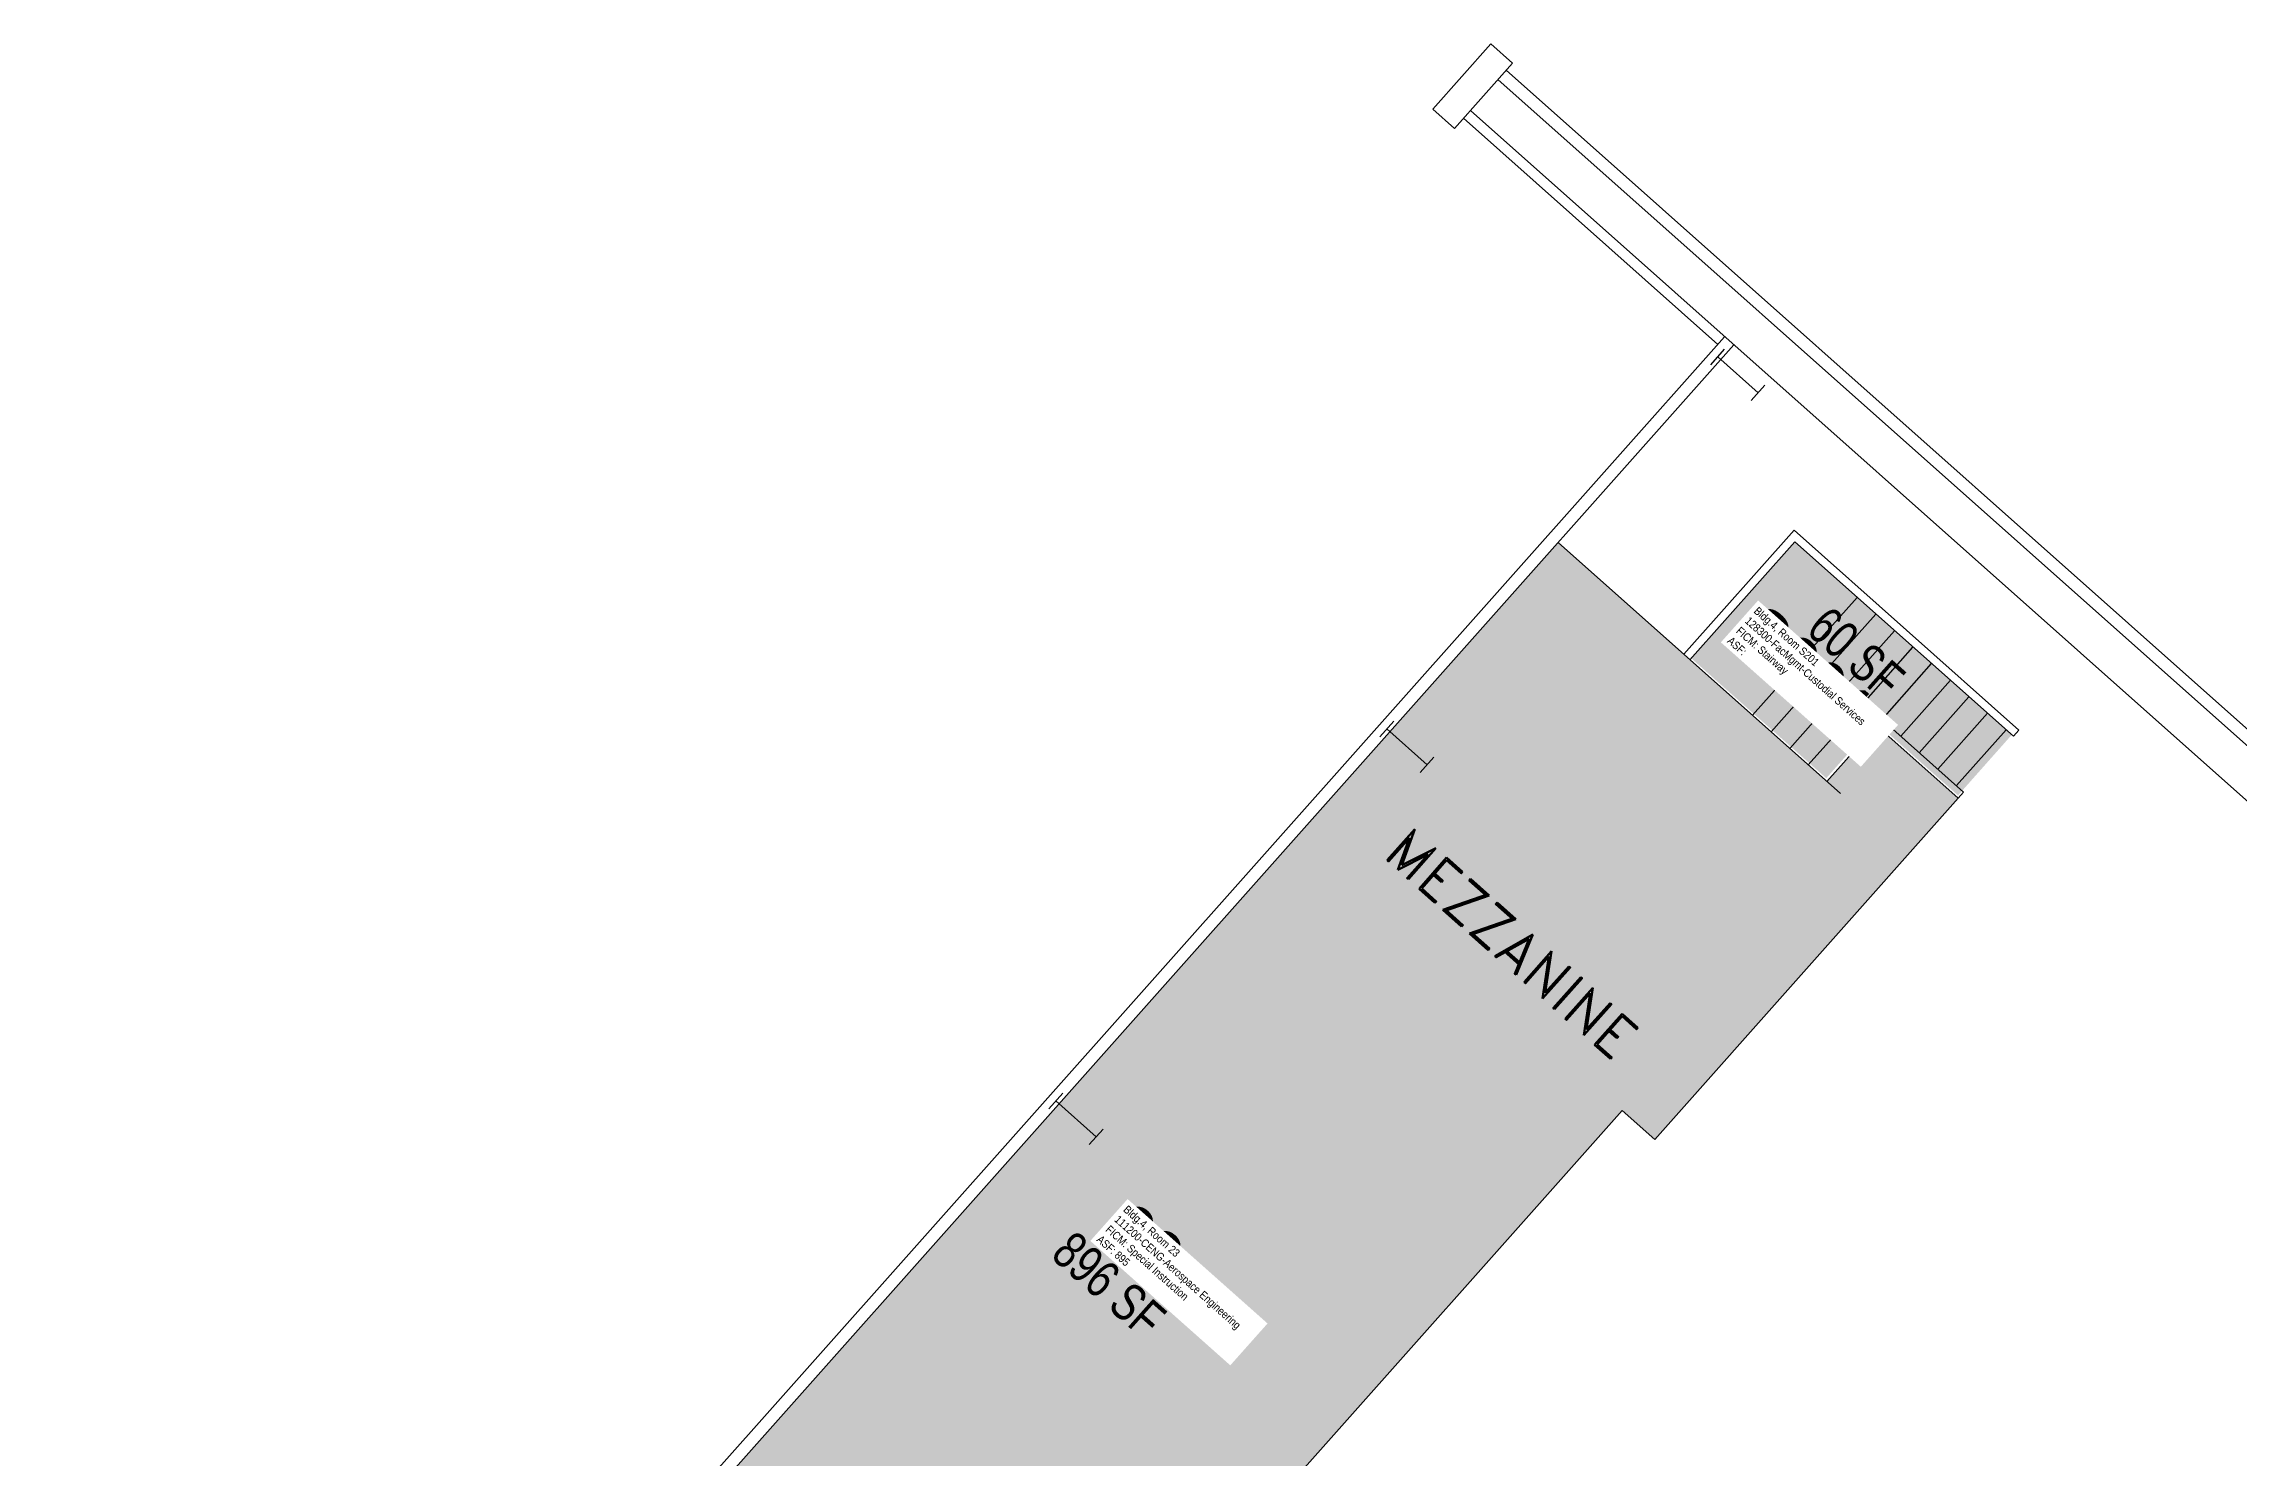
# Model space of a CAD drawing. Header units: inches. Extents: x 69199327 to 69201392, y 27695932 to 27697963.
# Drawn here: x 69199327 to 69200385, y 27697282 to 27697963 of the extents above; entities that cross this region are included whole.
import ezdxf
from ezdxf.enums import TextEntityAlignment as Align

# ---------------------------------------------------------------- set-up
doc = ezdxf.new("R2010")
doc.units = ezdxf.units.IN
doc.header["$LTSCALE"] = 10
doc.header["$MEASUREMENT"] = 0
doc.layers.get('0').update_dxf_attribs({"linetype": 'CONTINUOUS'})
for name, color, linetype in [('A-COLS', 5, 'CONTINUOUS'), ('A-FLOR', 3, 'CONTINUOUS'), ('A-IDEN-RNUM', 7, 'CONTINUOUS'), ('A-IDEN-SNUM', 4, 'CONTINUOUS'), ('A-IDEN-TEXT', 4, 'CONTINUOUS'), ('A-IDEN-VNUM', 4, 'CONTINUOUS'), ('A-WALL', 5, 'CONTINUOUS'), ('AREA-TEXT', 3, 'CONTINUOUS'), ('Rooms-Category-Color', 7, 'CONTINUOUS'), ('Rooms-College-Color', 7, 'CONTINUOUS'), ('Rooms-Department-Color', 7, 'CONTINUOUS'), ('Rooms-Division-Color', 7, 'CONTINUOUS'), ('Rooms-Information', 7, 'CONTINUOUS')]:
    doc.layers.add(name, color=color, linetype=linetype)
doc.styles.add('CP_AREA', font='arial.ttf', dxfattribs={"height": 15})
doc.styles.add('CP_ROOMSNUMBER', font='arial.ttf', dxfattribs={"height": 1})
doc.styles.add('CP_ROOMVNUMBER', font='arial.ttf', dxfattribs={"width": 0.85, "height": 0.075})
doc.styles.add('TEXT', font='ROMAND')

# ---------------------------------------------------------------- blocks, each defined once
blk = doc.blocks.new('COLUMN')
for p, q in [((-0.5, -0.5), (-0.5, 0.5)), ((0.5, 0.5), (0.5, -0.5)), ((-0.5, 0), (0.5, 0))]:
    blk.add_line(p, q)

msp = doc.modelspace()

# ---------------------------------------------------------------- hatches: boundary and pattern name
at = {"layer": 'Rooms-Category-Color', "true_color": 0xe3f498}
msp.add_hatch(color=61, dxfattribs=at).paths.add_polyline_path([(69199657.7, 27697274), (69200057.1, 27697723.1), (69200186.6, 27697607.9), (69200210.5, 27697634.8), (69200249.9, 27697599.8), (69200103.7, 27697435.4), (69200088, 27697449.4), (69199810.9, 27697137.7)])
at = {"layer": 'Rooms-Category-Color', "true_color": 0xadadad}
msp.add_hatch(color=253, dxfattribs=at).paths.add_polyline_path([(69200249.8, 27697601.2), (69200275.7, 27697630.4), (69200171.1, 27697723.4), (69200164.4, 27697715.9), (69200121.2, 27697667.3), (69200186.3, 27697609.5), (69200210.2, 27697636.4)])
at = {"layer": 'Rooms-College-Color', "true_color": 0xadadad}
for points in [[(69199657.7, 27697274), (69200057.1, 27697723.1), (69200186.6, 27697607.9), (69200210.5, 27697634.8), (69200249.9, 27697599.8), (69200103.7, 27697435.4), (69200088, 27697449.4), (69199810.9, 27697137.7)], [(69200249.8, 27697601.2), (69200275.7, 27697630.4), (69200171.1, 27697723.4), (69200164.4, 27697715.9), (69200121.2, 27697667.3), (69200186.3, 27697609.5), (69200210.2, 27697636.4)]]:
    msp.add_hatch(color=253, dxfattribs=at).paths.add_polyline_path(points)
at = {"layer": 'Rooms-Department-Color', "true_color": 0x99d7b2}
msp.add_hatch(color=253, dxfattribs=at).paths.add_polyline_path([(69199657.7, 27697274), (69200057.1, 27697723.1), (69200186.6, 27697607.9), (69200210.5, 27697634.8), (69200249.9, 27697599.8), (69200103.7, 27697435.4), (69200088, 27697449.4), (69199810.9, 27697137.7)])
at = {"layer": 'Rooms-Department-Color', "true_color": 0xacacac}
msp.add_hatch(color=253, dxfattribs=at).paths.add_polyline_path([(69200249.8, 27697601.2), (69200275.7, 27697630.4), (69200171.1, 27697723.4), (69200164.4, 27697715.9), (69200121.2, 27697667.3), (69200186.3, 27697609.5), (69200210.2, 27697636.4)])
at = {"layer": 'Rooms-Division-Color', "true_color": 0x99d7b2}
msp.add_hatch(color=253, dxfattribs=at).paths.add_polyline_path([(69199657.7, 27697274), (69200057.1, 27697723.1), (69200186.6, 27697607.9), (69200210.5, 27697634.8), (69200249.9, 27697599.8), (69200103.7, 27697435.4), (69200088, 27697449.4), (69199810.9, 27697137.7)])
at = {"layer": 'Rooms-Division-Color', "true_color": 0xadadad}
msp.add_hatch(color=253, dxfattribs=at).paths.add_polyline_path([(69200249.8, 27697601.2), (69200275.7, 27697630.4), (69200171.1, 27697723.4), (69200164.4, 27697715.9), (69200121.2, 27697667.3), (69200186.3, 27697609.5), (69200210.2, 27697636.4)])

# ---------------------------------------------------------------- linework, layer by layer
at = {"layer": 'A-FLOR'}
for p, q in [((69201374.6, 27696748.8), (69200028, 27697946.3)), ((69201378.6, 27696753.3), (69200032, 27697950.8)), ((69200011.4, 27697927.6), (69200134, 27697818.6)), ((69201361.3, 27696733.8), (69200014.8, 27697931.3)), ((69200057.1, 27697723.1, 0), (69200193.1, 27697602.1, 0)), ((69200177.3, 27697669.7), (69200201.2, 27697696.6)), ((69200186.3, 27697661.7), (69200210.2, 27697688.6)), ((69200195.2, 27697653.7), (69200219.2, 27697680.6)), ((69200204.2, 27697645.7), (69200228.1, 27697672.6)), ((69200150.7, 27697639.8), (69200174.7, 27697666.7)), ((69200213.2, 27697637.8), (69200237.1, 27697664.7)), ((69200159.7, 27697631.8), (69200183.6, 27697658.7)), ((69200168.7, 27697623.8), (69200192.6, 27697650.7)), ((69200222.2, 27697629.8), (69200246.1, 27697656.7)), ((69200231.1, 27697621.8), (69200255, 27697648.7)), ((69200177.6, 27697615.9), (69200201.6, 27697642.8)), ((69200240.1, 27697613.9), (69200264, 27697640.8)), ((69200186.6, 27697607.9), (69200210.5, 27697634.8)), ((69200249.1, 27697605.9), (69200273, 27697632.8)), ((69200252.5, 27697602.8, 0), (69200103.7, 27697435.4, 0)), ((69200088, 27697449.4, 0), (69199883.3, 27697219.2, 0)), ((69200103.7, 27697435.4, 0), (69200088, 27697449.4, 0))]:
    msp.add_line(p, q, dxfattribs=at)
at = {"layer": 'A-WALL'}
for p, q in [((69199996.7, 27697932), (69200024.6, 27697963.4)), ((69200024.6, 27697963.4), (69200035, 27697954.1)), ((69200007.1, 27697922.7), (69200035, 27697954.1)), ((69199996.7, 27697932), (69200007.1, 27697922.7)), ((69199327.2, 27696911.4, 0), (69200137.3, 27697822.3, 0)), ((69200141.8, 27697818.4, 0), (69199498.9, 27697095.4, 0)), ((69200170.8, 27697729, 0), (69200117.6, 27697669.3, 0)), ((69200171.1, 27697723.4, 0), (69200120.6, 27697666.6, 0)), ((69200279.1, 27697632.7, 0), (69200170.8, 27697729, 0)), ((69200276.5, 27697629.7, 0), (69200171.1, 27697723.4, 0)), ((69200174.1, 27697672.6, 0), (69200171.4, 27697669.6, 0)), ((69200249.9, 27697599.8, 0), (69200171.4, 27697669.6, 0)), ((69200252.5, 27697602.8, 0), (69200174.1, 27697672.6, 0)), ((69200276.5, 27697629.7, 0), (69200279.1, 27697632.7, 0)), ((69200249.9, 27697599.8, 0), (69200252.5, 27697602.8, 0))]:
    msp.add_line(p, q, dxfattribs=at)

# ---------------------------------------------------------------- block references
at = {"layer": 'A-COLS', "xscale": 25.99999999813735, "yscale": 9.999999995133361, "zscale": 25.99999999813735, "rotation": 318.3538051008955}
for p in [(69200143.7, 27697803.9), (69199984.2, 27697624.6), (69199824.7, 27697445.3)]:
    msp.add_blockref('COLUMN', p, dxfattribs=at)

# ---------------------------------------------------------------- texts
at = {"layer": 'A-IDEN-RNUM', "style": 'CP_ROOMSNUMBER'}
for s, p in [('S201-00', (69200179.8, 27697659.2)), ('0023-00', (69199856.6, 27697384.8))]:
    msp.add_text(s, height=0.36, rotation=318.35, dxfattribs=at).set_placement(p, align=Align.MIDDLE)
at = {"layer": 'A-IDEN-SNUM', "style": 'CP_ROOMSNUMBER'}
for s, p in [('0040S20100', (69200179.8, 27697659.2)), ('0040002300', (69199856.6, 27697384.8))]:
    msp.add_text(s, height=0.36, rotation=318.35, dxfattribs=at).set_placement(p, align=Align.MIDDLE)
at = {"layer": 'A-IDEN-TEXT', "style": 'TEXT'}
msp.add_text('MEZZANINE', height=20, rotation=318.35, dxfattribs=at).set_placement((69199972.1, 27697572.2))
at = {"layer": 'A-IDEN-VNUM', "style": 'CP_ROOMVNUMBER', "width": 0.85}
for s, p in [('S201', (69200175.2, 27697660.3)), ('23', (69199856.6, 27697384.8))]:
    msp.add_text(s, height=27, rotation=318.3538, dxfattribs=at).set_placement(p, align=Align.MIDDLE_CENTER)
at = {"layer": 'AREA-TEXT', "style": 'CP_AREA', "width": 0.75}
for s, p in [('60 SF', (69200200.7, 27697670)), ('896 SF', (69199840.6, 27697365.4))]:
    msp.add_text(s, height=18, rotation=318.3538, dxfattribs=at).set_placement(p, align=Align.MIDDLE_CENTER)

# ---------------------------------------------------------------- next in the draw order: texts
at = {"layer": 'Rooms-Information', "char_height": 3.857, "width": 86.4, "attachment_point": 7, "rotation": 318.3538, "style": 'CP_ROOMVNUMBER', "bg_fill": 3, "box_fill_scale": 1.5, "bg_fill_color": 256, "bg_fill_true_color": 13158600, "bg_fill_transparency": 0}
for s, insert in [('Bldg.4, Room S201^M^J128300-FacMgmt-Custodial Services^M^JFICM: Stairway^M^JASF: ', (69200138.2, 27697675.1)), ('Bldg.4, Room 23^M^J111200-CENG-Aerospace Engineering^M^JFICM: Special Instruction^M^JASF: 895', (69199834.3, 27697386.6))]:
    msp.add_mtext(s, dxfattribs=dict(at, insert=insert))

doc.saveas('drawing.dxf')
